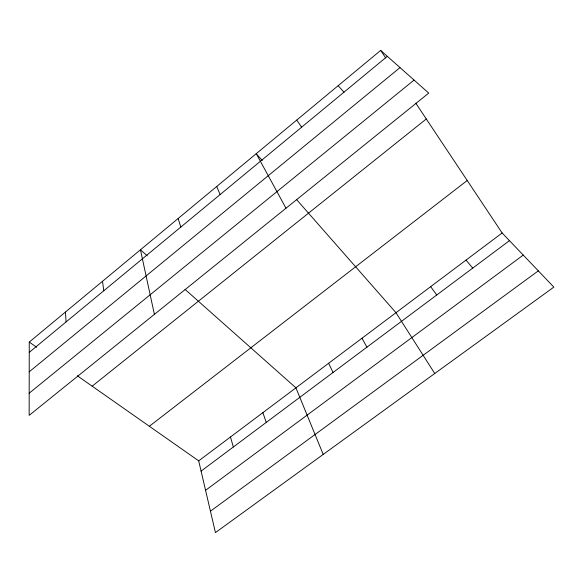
<?xml version="1.0" encoding="UTF-8"?>
<svg xmlns="http://www.w3.org/2000/svg" width="583" height="583" viewBox="0 0 583 583"><rect width="100%" height="100%" fill="white"/><g stroke="black" fill="none" stroke-linecap="round" stroke-linejoin="round"><path stroke-width="0.87" d="M29.259 342.083L29.15 415.373L428.731 93.105L380.663 50.408L29.259 342.083L36.634 347.257M29.245 352.38L387.338 56.332M29.216 371.83L400.011 67.599M29.179 393.204L414.054 80.068M92.158 386.172L426.282 118.976M149.35 426.268L467.216 180.504M198.694 460.854L502.131 232.981L553.85 287.106L215.44 532.592L198.694 460.854L77.306 375.765M201.084 471.108L509.462 240.655M205.573 490.318L523.257 255.084M210.448 511.189L538.32 270.855M147.251 255.828L140.452 249.794L154.393 314.361M185.044 289.387L295.924 387.833L323.208 454.419M338.169 85.679L343.963 92.194M262.248 160.514L256.243 153.679L285.991 208.233M296.485 199.481L395.974 312.699L434.75 373.506M466.028 260.091L472.733 268.1M430.655 286.654L436.747 294.991M296.711 120.091L301.659 127.167M380.663 50.408L385.691 57.957M415.781 103.191L502.131 232.981M361.977 338.235L366.926 347.169M328.63 363.275L333.039 372.493M216.73 186.48L220.112 194.584M262.882 412.647L266.249 422.405M178.143 218.501L180.796 227.086M230.474 436.988L233.346 446.993M102.513 281.283L103.781 290.757M65.456 312.036L66.068 321.933"/></g></svg>
